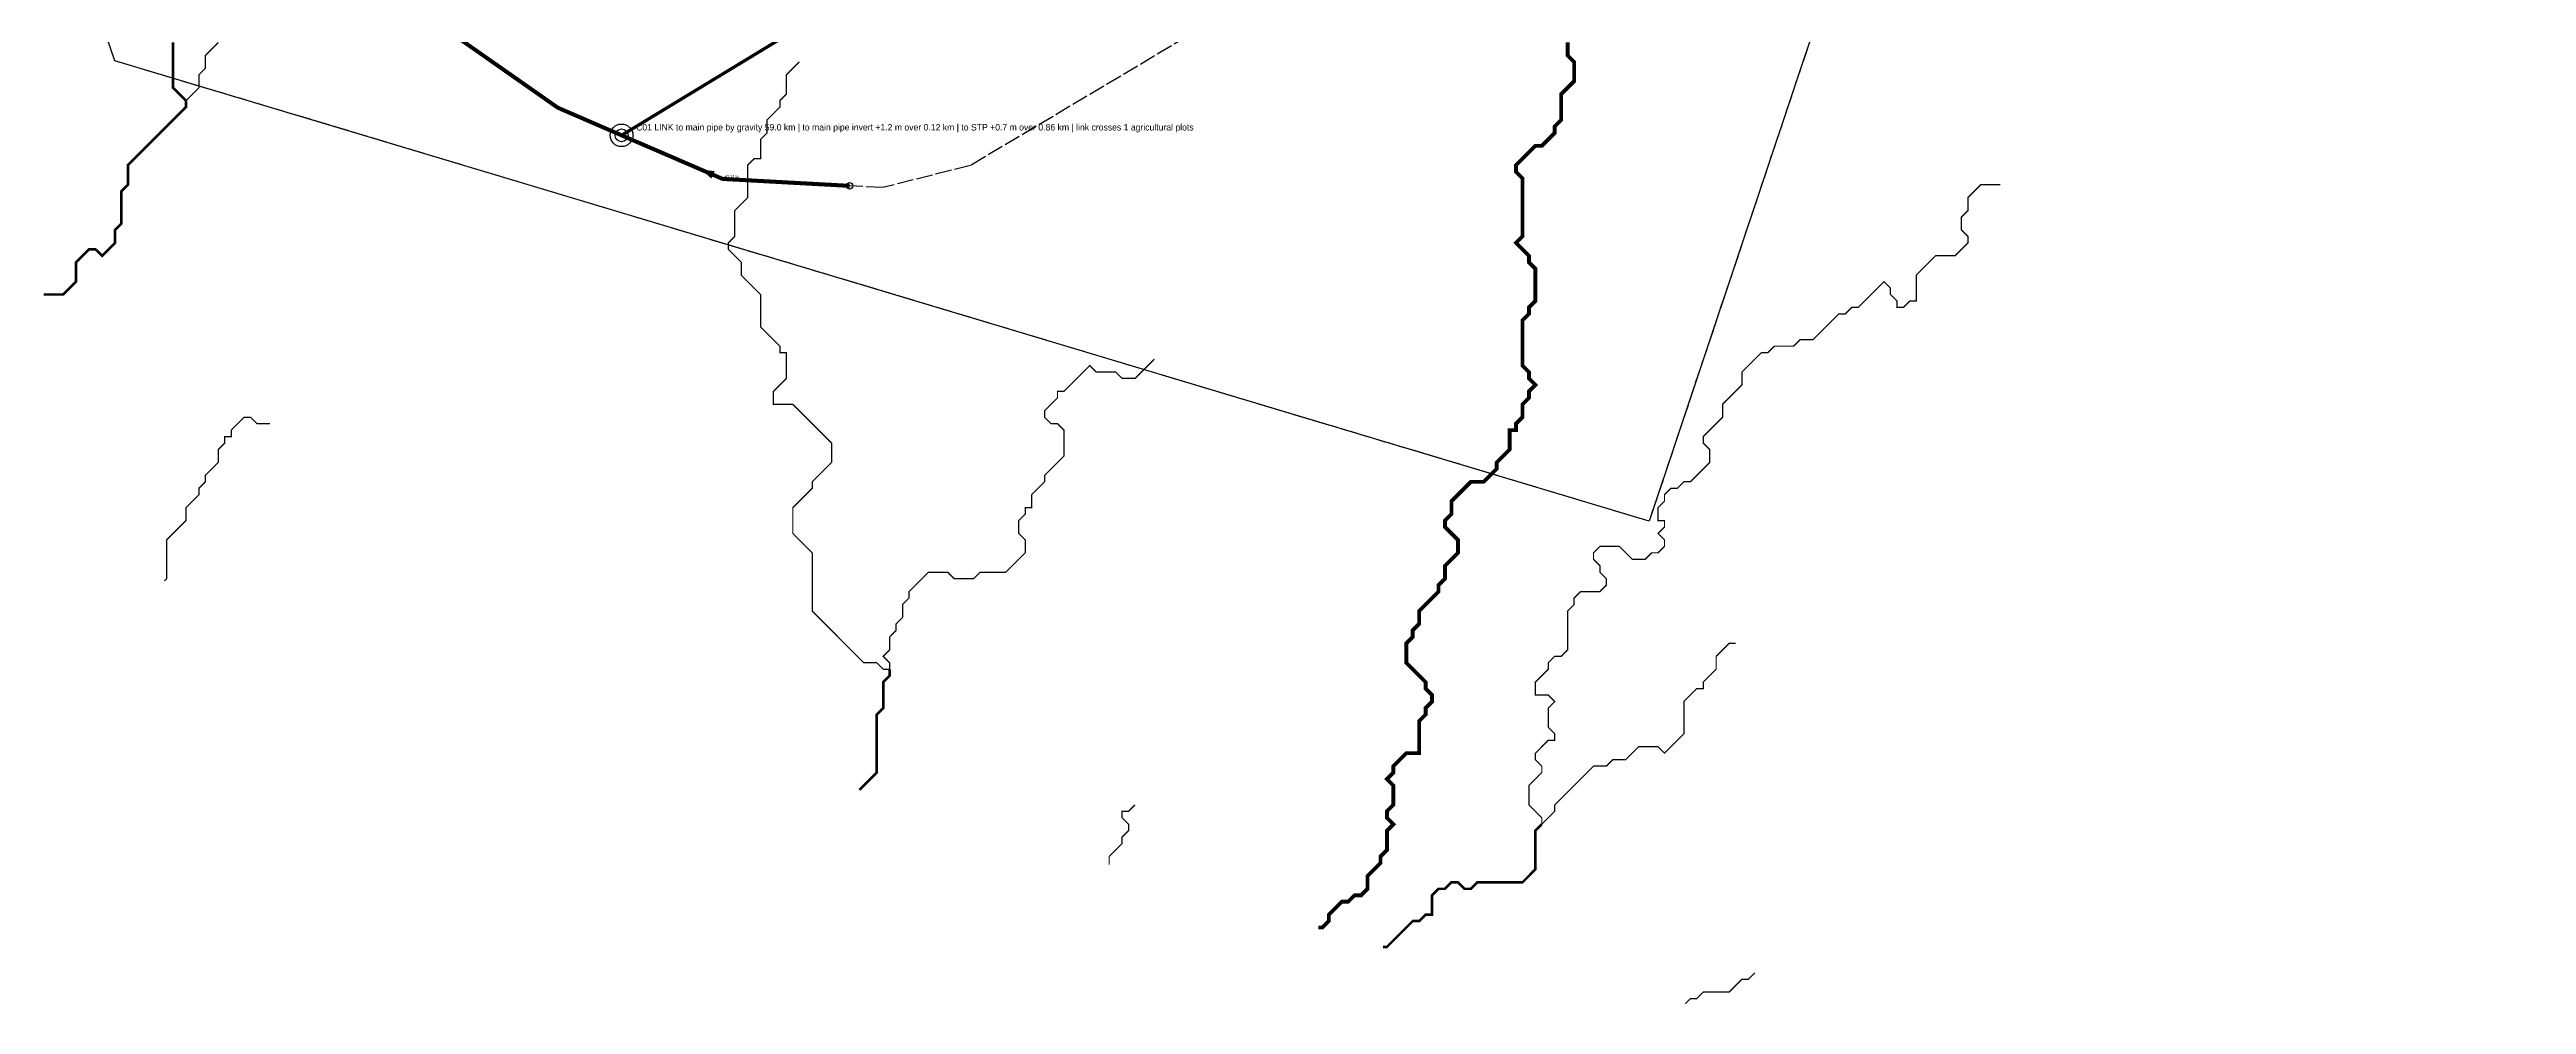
# Model space of a CAD drawing. Header units: metres. Extents: x 442821 to 452274, y 2561971 to 2571293.
# Drawn here: x 443883 to 445417, y 2561971 to 2562562 of the extents above; entities that cross this region are included whole.
import ezdxf
from ezdxf.enums import TextEntityAlignment as Align

# ---------------------------------------------------------------- set-up
doc = ezdxf.new("R2010")
doc.units = ezdxf.units.M
doc.header["$LTSCALE"] = 8
doc.linetypes.add('DASHED', pattern=[1.524, 1.27, -0.254])
for name, color, linetype in [('A_ARROWS', 7, 'Continuous'), ('A_CATCHMENTS', 7, 'Continuous'), ('A_DIRECT_LINK', 6, 'Continuous'), ('A_ENVELOPE', 3, 'Continuous'), ('A_GRADIENT', 8, 'Continuous'), ('A_HEAD_GAP', 8, 'Continuous'), ('A_HEADS', 8, 'Continuous'), ('A_OUTLET_LABEL', 7, 'Continuous'), ('A_OUTLETS', 7, 'Continuous'), ('A_STREAMS', 5, 'Continuous')]:
    doc.layers.add(name, color=color, linetype=linetype)

msp = doc.modelspace()

# ---------------------------------------------------------------- linework, layer by layer
at = {"layer": 'A_ARROWS', "color": 1}
msp.add_solid([(444286.4, 2562488), (444294.7, 2562487.1), (444292.7, 2562482.5)], dxfattribs=at)
at = {"layer": 'A_CATCHMENTS', "color": 1, "linetype": 'DASHED'}
msp.add_lwpolyline([(445052.6, 2562804.7), (444873.7, 2562270.3), (443922.9, 2562555.5), (443114.8, 2564922.9)], dxfattribs=at)
at = {"layer": 'A_DIRECT_LINK', "color": 6, "linetype": 'DASHED', "const_width": 2}
msp.add_lwpolyline([(444237, 2562509.3), (444339.2, 2562571.3)], dxfattribs=at)
at = {"layer": 'A_ENVELOPE', "color": 3}
msp.add_lwpolyline([(446687.5, 2565015.6), (446628.6, 2564893.4), (446563.7, 2564758.7), (446544.7, 2564719.1), (446459.2, 2564552.4), (446431.5, 2564503.8), (446340, 2564343.2), (446237.3, 2564159), (446145.9, 2563995.1), (446098.8, 2563913.7), (445991.2, 2563728), (445981.3, 2563710.9), (445936.8, 2563631.1), (445875.2, 2563520.9), (445841.6, 2563460.7), (445796.7, 2563382.9), (445742.6, 2563253.5), (445736.7, 2563232.2), (445717.1, 2563162.4), (445244.5, 2563377.9), (444873.7, 2562270.3), (443922.9, 2562555.5), (443114.8, 2564922.9)], dxfattribs=at)
at = {"layer": 'A_HEAD_GAP', "color": 8, "linetype": 'DASHED'}
msp.add_lwpolyline([(445018.7, 2562703.4), (444841, 2562684.6), (444609.1, 2562583.4), (444453.2, 2562490.6), (444398.6, 2562476.9), (444378.3, 2562478)], dxfattribs=at)
at = {"layer": 'A_HEADS', "color": 1}
msp.add_circle((444378.3, 2562478), 2, dxfattribs=at)
at = {"layer": 'A_OUTLETS', "color": 6}
for radius in [7, 4]:
    msp.add_circle((444237, 2562509.3), radius, dxfattribs=at)
at = {"layer": 'A_SECONDARY_HEADER', "color": 1, "linetype": 'DASHED', "const_width": 2.5}
for points in [[(444032.7, 2562721.5), (444031.9, 2562665.6), (444053.9, 2562626.9), (444197.5, 2562526.4), (444237, 2562509.3)], [(444378.3, 2562478), (444299.6, 2562482.3), (444237, 2562509.3)]]:
    msp.add_lwpolyline(points, dxfattribs=at)
at = {"layer": 'A_STREAMS', "color": 5}
for points, const_width in [([(443959.1, 2562566.8), (443959.1, 2562562.8), (443959.1, 2562558.8), (443959.1, 2562554.8), (443959.1, 2562550.8), (443959.1, 2562546.8), (443959.1, 2562542.8), (443959.1, 2562538.8), (443963.1, 2562534.8), (443967.1, 2562530.8)], 1.6), ([(443987.1, 2562566.8), (443983.1, 2562562.8), (443979.1, 2562558.8), (443979.1, 2562554.8), (443979.1, 2562550.8), (443975.1, 2562546.8), (443975.1, 2562542.8), (443975.1, 2562538.8), (443971.1, 2562534.8), (443967.1, 2562530.8)], 0.8), ([(444823.2, 2562566.8), (444823.2, 2562562.8), (444823.2, 2562558.8), (444827.2, 2562554.8), (444827.2, 2562550.8), (444827.2, 2562546.8), (444827.2, 2562542.8), (444823.2, 2562538.8), (444819.2, 2562534.8), (444819.2, 2562530.8), (444819.2, 2562526.8), (444819.2, 2562522.8), (444819.2, 2562518.8), (444815.2, 2562514.8), (444815.2, 2562510.8), (444811.2, 2562506.8), (444807.2, 2562502.8), (444803.2, 2562502.8), (444799.2, 2562498.8), (444795.2, 2562494.8), (444791.2, 2562490.8), (444791.2, 2562486.7), (444795.2, 2562482.7), (444795.2, 2562478.7), (444795.2, 2562474.7), (444795.2, 2562470.7), (444795.2, 2562466.7), (444795.2, 2562462.7), (444795.2, 2562458.7), (444795.2, 2562454.7), (444795.2, 2562450.7), (444795.2, 2562446.7), (444791.2, 2562442.7), (444795.2, 2562438.7), (444799.2, 2562434.7), (444799.2, 2562430.7), (444803.2, 2562426.7), (444803.2, 2562422.7), (444803.2, 2562418.7), (444803.2, 2562414.7), (444803.2, 2562410.7), (444803.2, 2562406.7), (444799.2, 2562402.7), (444799.2, 2562398.7), (444795.2, 2562394.7), (444795.2, 2562390.7), (444795.2, 2562386.7), (444795.2, 2562382.7), (444795.2, 2562378.7), (444795.2, 2562374.7), (444795.2, 2562370.7), (444795.2, 2562366.7), (444799.2, 2562362.7), (444799.2, 2562358.7), (444803.2, 2562354.7), (444799.2, 2562350.7), (444799.2, 2562346.7), (444795.2, 2562342.7), (444795.2, 2562338.7), (444795.2, 2562334.7), (444791.2, 2562330.7), (444791.2, 2562326.7), (444787.2, 2562326.7), (444787.2, 2562322.7), (444787.2, 2562318.7), (444787.2, 2562314.7), (444783.2, 2562310.7), (444779.2, 2562306.7), (444779.2, 2562302.7), (444775.2, 2562298.7), (444771.2, 2562294.7), (444767.2, 2562294.7), (444763.2, 2562294.7), (444759.2, 2562290.7), (444755.2, 2562286.7), (444751.2, 2562282.7), (444751.2, 2562278.7), (444751.2, 2562274.7), (444747.2, 2562270.7), (444747.2, 2562266.7), (444751.2, 2562262.7), (444755.2, 2562258.7), (444755.2, 2562254.7), (444755.2, 2562250.7), (444751.2, 2562246.7), (444747.2, 2562242.7), (444747.2, 2562238.7), (444747.2, 2562234.7), (444743.2, 2562230.7), (444743.2, 2562226.7), (444739.2, 2562222.7), (444735.2, 2562218.7), (444731.2, 2562214.7), (444731.2, 2562210.7), (444731.2, 2562206.7), (444727.2, 2562202.7), (444727.2, 2562198.6), (444723.2, 2562194.6), (444723.2, 2562190.6), (444723.2, 2562186.6), (444723.2, 2562182.6), (444727.2, 2562178.6), (444731.2, 2562174.6), (444735.2, 2562170.6), (444735.2, 2562166.6), (444739.2, 2562162.6), (444739.2, 2562158.6), (444735.2, 2562154.6), (444735.2, 2562150.6), (444731.2, 2562146.6), (444731.2, 2562142.6), (444731.2, 2562138.6), (444731.2, 2562134.6), (444731.2, 2562130.6), (444731.2, 2562126.6), (444727.2, 2562126.6), (444723.2, 2562126.6), (444719.2, 2562122.6), (444715.2, 2562118.6), (444715.2, 2562114.6), (444711.2, 2562110.6), (444715.2, 2562106.6), (444715.2, 2562102.6), (444715.2, 2562098.6), (444715.2, 2562094.6), (444711.2, 2562090.6), (444711.2, 2562086.6), (444715.2, 2562082.6), (444711.2, 2562078.6), (444711.2, 2562074.6), (444711.2, 2562070.6), (444711.2, 2562066.6), (444707.2, 2562062.6), (444707.2, 2562058.6), (444703.2, 2562054.6), (444699.2, 2562050.6), (444699.2, 2562046.6), (444699.2, 2562042.6), (444695.2, 2562038.6), (444691.2, 2562038.6), (444687.2, 2562034.6), (444683.2, 2562034.6), (444679.2, 2562030.6), (444675.2, 2562026.6), (444675.2, 2562022.6), (444671.2, 2562018.6), (444668.8, 2562018.6)], 2.4), ([(444347.1, 2562554.8), (444343.1, 2562550.8), (444339.1, 2562546.8), (444339.1, 2562542.8), (444339.1, 2562538.8), (444339.1, 2562534.8), (444335.1, 2562530.8), (444335.1, 2562526.8), (444331.1, 2562522.8), (444327.1, 2562518.8), (444327.1, 2562514.8), (444327.1, 2562510.8), (444323.1, 2562506.8), (444323.1, 2562502.8), (444323.1, 2562498.8), (444323.1, 2562494.8), (444319.1, 2562494.8), (444315.1, 2562490.8), (444315.1, 2562486.7), (444315.1, 2562482.7), (444315.1, 2562478.7), (444315.1, 2562474.7), (444315.1, 2562470.7), (444311.1, 2562466.7), (444307.1, 2562462.7), (444307.1, 2562458.7), (444307.1, 2562454.7), (444307.1, 2562450.7), (444307.1, 2562446.7), (444303.1, 2562442.7), (444303.1, 2562438.7), (444307.1, 2562434.7), (444311.1, 2562430.7), (444311.1, 2562426.7), (444311.1, 2562422.7), (444315.1, 2562418.7), (444319.1, 2562414.7), (444323.1, 2562410.7), (444323.1, 2562406.7), (444323.1, 2562402.7), (444323.1, 2562398.7), (444323.1, 2562394.7), (444323.1, 2562390.7), (444327.1, 2562386.7), (444331.1, 2562382.7), (444335.1, 2562378.7), (444335.1, 2562374.7), (444339.1, 2562374.7), (444339.1, 2562370.7), (444339.1, 2562366.7), (444339.1, 2562362.7), (444339.1, 2562358.7), (444335.1, 2562354.7), (444331.1, 2562350.7), (444331.1, 2562346.7), (444331.1, 2562342.7), (444335.1, 2562342.7), (444339.1, 2562342.7), (444343.1, 2562342.7), (444347.1, 2562338.7), (444351.1, 2562334.7), (444355.1, 2562330.7), (444359.1, 2562326.7), (444363.1, 2562322.7), (444367.1, 2562318.7), (444367.1, 2562314.7), (444367.1, 2562310.7), (444367.1, 2562306.7), (444363.1, 2562302.7), (444359.1, 2562298.7), (444355.1, 2562294.7), (444355.1, 2562290.7), (444351.1, 2562286.7), (444347.1, 2562282.7), (444343.1, 2562278.7), (444343.1, 2562274.7), (444343.1, 2562270.7), (444343.1, 2562266.7), (444343.1, 2562262.7), (444347.1, 2562258.7), (444351.1, 2562254.7), (444355.1, 2562250.7), (444355.1, 2562246.7), (444355.1, 2562242.7), (444355.1, 2562238.7), (444355.1, 2562234.7), (444355.1, 2562230.7), (444355.1, 2562226.7), (444355.1, 2562222.7), (444355.1, 2562218.7), (444355.1, 2562214.7), (444359.1, 2562210.7), (444363.1, 2562206.7), (444367.1, 2562202.7), (444371.1, 2562198.6), (444375.1, 2562194.6), (444379.1, 2562190.6), (444383.1, 2562186.6), (444387.1, 2562182.6), (444391.1, 2562182.6), (444395.1, 2562182.6), (444399.1, 2562178.6), (444403.1, 2562178.6)], 0.8), ([(443967.1, 2562530.8), (443967.1, 2562526.8), (443963.1, 2562522.8), (443959.1, 2562518.8), (443955.1, 2562514.8), (443951.1, 2562510.8), (443947.1, 2562506.8), (443943.1, 2562502.8), (443939.1, 2562498.8), (443935.1, 2562494.8), (443931.1, 2562490.8), (443931.1, 2562486.7), (443931.1, 2562482.7), (443931.1, 2562478.7), (443927.1, 2562474.7), (443927.1, 2562470.7), (443927.1, 2562466.7), (443927.1, 2562462.7), (443927.1, 2562458.7), (443927.1, 2562454.7), (443923.1, 2562450.7), (443923.1, 2562446.7), (443923.1, 2562442.7), (443919.1, 2562438.7), (443915.1, 2562434.7), (443911, 2562438.7), (443907, 2562438.7), (443903, 2562434.7), (443899, 2562430.7), (443899, 2562426.7), (443899, 2562422.7), (443899, 2562418.7), (443895, 2562414.7), (443891, 2562410.7), (443887, 2562410.7), (443883, 2562410.7), (443879, 2562410.7)], 1.6), ([(445091.2, 2562478.7), (445087.2, 2562478.7), (445083.2, 2562478.7), (445079.2, 2562478.7), (445075.2, 2562474.7), (445071.2, 2562470.7), (445071.2, 2562466.7), (445071.2, 2562462.7), (445067.2, 2562458.7), (445067.2, 2562454.7), (445067.2, 2562450.7), (445071.2, 2562446.7), (445071.2, 2562442.7), (445067.2, 2562438.7), (445063.2, 2562434.7), (445059.2, 2562434.7), (445055.2, 2562434.7), (445051.2, 2562434.7), (445047.2, 2562430.7), (445043.2, 2562426.7), (445039.2, 2562422.7), (445039.2, 2562418.7), (445039.2, 2562414.7), (445039.2, 2562410.7), (445039.2, 2562406.7), (445035.2, 2562406.7), (445031.2, 2562402.7), (445027.2, 2562402.7), (445027.2, 2562406.7), (445023.2, 2562410.7), (445023.2, 2562414.7), (445019.2, 2562418.7), (445015.2, 2562414.7), (445011.2, 2562410.7), (445007.2, 2562406.7), (445003.2, 2562402.7), (444999.2, 2562402.7), (444995.2, 2562398.7), (444991.2, 2562398.7), (444987.2, 2562394.7), (444983.2, 2562390.7), (444979.2, 2562386.7), (444975.2, 2562382.7), (444971.2, 2562382.7), (444967.2, 2562382.7), (444963.2, 2562378.7), (444959.2, 2562378.7), (444955.2, 2562378.7), (444951.2, 2562378.7), (444947.2, 2562374.7), (444943.2, 2562374.7), (444939.2, 2562370.7), (444935.2, 2562366.7), (444931.2, 2562362.7), (444931.2, 2562358.7), (444931.2, 2562354.7), (444927.2, 2562350.7), (444923.2, 2562346.7), (444919.2, 2562342.7), (444919.2, 2562338.7), (444919.2, 2562334.7), (444915.2, 2562330.7), (444911.2, 2562326.7), (444907.2, 2562322.7), (444907.2, 2562318.7), (444911.2, 2562314.7), (444911.2, 2562310.7), (444911.2, 2562306.7), (444907.2, 2562302.7), (444903.2, 2562298.7), (444899.2, 2562294.7), (444895.2, 2562294.7), (444891.2, 2562290.7), (444887.2, 2562290.7), (444883.2, 2562286.7), (444883.2, 2562282.7), (444879.2, 2562278.7), (444879.2, 2562274.7), (444879.2, 2562270.7), (444883.2, 2562270.7), (444883.2, 2562266.7), (444879.2, 2562262.7), (444883.2, 2562258.7), (444883.2, 2562254.7), (444879.2, 2562250.7), (444875.2, 2562250.7), (444871.2, 2562246.7), (444867.2, 2562246.7), (444863.2, 2562246.7), (444859.2, 2562250.7), (444855.2, 2562254.7), (444851.2, 2562254.7), (444847.2, 2562254.7), (444843.2, 2562254.7), (444839.2, 2562250.7), (444839.2, 2562246.7), (444843.2, 2562242.7), (444843.2, 2562238.7), (444847.2, 2562234.7), (444847.2, 2562230.7), (444843.2, 2562226.7), (444839.2, 2562226.7), (444835.2, 2562226.7), (444831.2, 2562226.7), (444827.2, 2562222.7), (444827.2, 2562218.7), (444823.2, 2562214.7), (444823.2, 2562210.7), (444823.2, 2562206.7), (444823.2, 2562202.7), (444823.2, 2562198.6), (444823.2, 2562194.6), (444823.2, 2562190.6), (444819.2, 2562186.6), (444815.2, 2562186.6), (444811.2, 2562182.6), (444811.2, 2562178.6), (444807.2, 2562174.6), (444803.2, 2562170.6), (444803.2, 2562166.6), (444803.2, 2562162.6), (444807.2, 2562162.6), (444811.2, 2562162.6), (444815.2, 2562158.6), (444811.2, 2562154.6), (444811.2, 2562150.6), (444811.2, 2562146.6), (444811.2, 2562142.6), (444815.2, 2562138.6), (444815.2, 2562134.6), (444811.2, 2562134.6), (444807.2, 2562130.6), (444803.2, 2562126.6), (444803.2, 2562122.6), (444807.2, 2562118.6), (444807.2, 2562114.6), (444803.2, 2562110.6), (444799.2, 2562106.6), (444799.2, 2562102.6), (444799.2, 2562098.6), (444799.2, 2562094.6), (444803.2, 2562090.6), (444807.2, 2562086.6), (444807.2, 2562082.6)], 0.8), ([(444567.1, 2562370.7), (444563.1, 2562366.7), (444559.1, 2562362.7), (444555.1, 2562358.7), (444551.1, 2562358.7), (444547.1, 2562358.7), (444543.1, 2562362.7), (444539.1, 2562362.7), (444535.1, 2562362.7), (444531.1, 2562362.7), (444527.1, 2562366.7), (444523.1, 2562362.7), (444519.1, 2562358.7), (444515.1, 2562354.7), (444511.1, 2562350.7), (444507.1, 2562350.7), (444507.1, 2562346.7), (444503.1, 2562342.7), (444499.1, 2562338.7), (444499.1, 2562334.7), (444503.1, 2562330.7), (444507.1, 2562330.7), (444511.1, 2562326.7), (444511.1, 2562322.7), (444511.1, 2562318.7), (444511.1, 2562314.7), (444511.1, 2562310.7), (444507.1, 2562306.7), (444503.1, 2562302.7), (444499.1, 2562298.7), (444499.1, 2562294.7), (444495.1, 2562290.7), (444491.1, 2562286.7), (444491.1, 2562282.7), (444491.1, 2562278.7), (444487.1, 2562278.7), (444487.1, 2562274.7), (444483.1, 2562270.7), (444483.1, 2562266.7), (444483.1, 2562262.7), (444487.1, 2562258.7), (444487.1, 2562254.7), (444487.1, 2562250.7), (444483.1, 2562246.7), (444479.1, 2562242.7), (444475.1, 2562238.7), (444471.1, 2562238.7), (444467.1, 2562238.7), (444463.1, 2562238.7), (444459.1, 2562238.7), (444455.1, 2562234.7), (444451.1, 2562234.7), (444447.1, 2562234.7), (444443.1, 2562234.7), (444439.1, 2562238.7), (444435.1, 2562238.7), (444431.1, 2562238.7), (444427.1, 2562238.7), (444423.1, 2562234.7), (444419.1, 2562230.7), (444415.1, 2562226.7), (444415.1, 2562222.7), (444411.1, 2562218.7), (444411.1, 2562214.7), (444411.1, 2562210.7), (444407.1, 2562206.7), (444407.1, 2562202.7), (444403.1, 2562198.6), (444403.1, 2562194.6), (444403.1, 2562190.6), (444399.1, 2562186.6), (444403.1, 2562182.6), (444403.1, 2562178.6)], 0.8), ([(444019.1, 2562330.7), (444015.1, 2562330.7), (444011.1, 2562330.7), (444007.1, 2562334.7), (444003.1, 2562334.7), (443999.1, 2562330.7), (443995.1, 2562326.7), (443995.1, 2562322.7), (443991.1, 2562322.7), (443991.1, 2562318.7), (443987.1, 2562314.7), (443987.1, 2562310.7), (443987.1, 2562306.7), (443983.1, 2562302.7), (443979.1, 2562298.7), (443979.1, 2562294.7), (443975.1, 2562290.7), (443975.1, 2562286.7), (443971.1, 2562282.7), (443967.1, 2562278.7), (443967.1, 2562274.7), (443967.1, 2562270.7), (443963.1, 2562266.7), (443959.1, 2562262.7), (443955.1, 2562258.7), (443955.1, 2562254.7), (443955.1, 2562250.7), (443955.1, 2562246.7), (443955.1, 2562242.7), (443955.1, 2562238.7), (443955.1, 2562234.7), (443953.6, 2562233.2)], 0.8), ([(444927.2, 2562194.6), (444923.2, 2562194.6), (444919.2, 2562190.6), (444915.2, 2562186.6), (444915.2, 2562182.6), (444915.2, 2562178.6), (444911.2, 2562174.6), (444907.2, 2562170.6), (444907.2, 2562166.6), (444903.2, 2562166.6), (444899.2, 2562162.6), (444895.2, 2562158.6), (444895.2, 2562154.6), (444895.2, 2562150.6), (444895.2, 2562146.6), (444895.2, 2562142.6), (444895.2, 2562138.6), (444891.2, 2562134.6), (444887.2, 2562130.6), (444883.2, 2562126.6), (444879.2, 2562130.6), (444875.2, 2562130.6), (444871.2, 2562130.6), (444867.2, 2562130.6), (444863.2, 2562126.6), (444859.2, 2562122.6), (444855.2, 2562122.6), (444851.2, 2562122.6), (444847.2, 2562118.6), (444843.2, 2562118.6), (444839.2, 2562118.6), (444835.2, 2562114.6), (444831.2, 2562110.6), (444827.2, 2562106.6), (444823.2, 2562102.6), (444819.2, 2562098.6), (444815.2, 2562094.6), (444815.2, 2562090.6), (444811.2, 2562086.6), (444807.2, 2562082.6)], 0.8), ([(444403.1, 2562178.6), (444403.1, 2562174.6), (444399.1, 2562170.6), (444399.1, 2562166.6), (444399.1, 2562162.6), (444399.1, 2562158.6), (444399.1, 2562154.6), (444395.1, 2562150.6), (444395.1, 2562146.6), (444395.1, 2562142.6), (444395.1, 2562138.6), (444395.1, 2562134.6), (444395.1, 2562130.6), (444395.1, 2562126.6), (444395.1, 2562122.6), (444395.1, 2562118.6), (444395.1, 2562114.6), (444391.1, 2562110.6), (444387.1, 2562106.6), (444384.4, 2562103.9)], 1.6), ([(444555.1, 2562094.6), (444551.1, 2562090.6), (444547.1, 2562090.6), (444547.1, 2562086.6), (444551.1, 2562082.6), (444551.1, 2562078.6), (444547.1, 2562074.6), (444547.1, 2562070.6), (444543.1, 2562066.6), (444539.1, 2562062.6), (444539.1, 2562058.6), (444539.1, 2562057.5)], 0.8), ([(444807.2, 2562082.6), (444803.2, 2562078.6), (444803.2, 2562074.6), (444803.2, 2562070.6), (444803.2, 2562066.6), (444803.2, 2562062.6), (444803.2, 2562058.6), (444803.2, 2562054.6), (444799.2, 2562050.6), (444795.2, 2562046.6), (444791.2, 2562046.6), (444787.2, 2562046.6), (444783.2, 2562046.6), (444779.2, 2562046.6), (444775.2, 2562046.6), (444771.2, 2562046.6), (444767.2, 2562046.6), (444763.2, 2562042.6), (444759.2, 2562042.6), (444755.2, 2562046.6), (444751.2, 2562046.6), (444747.2, 2562042.6), (444743.2, 2562042.6), (444739.2, 2562038.6), (444739.2, 2562034.6), (444739.2, 2562030.6), (444739.2, 2562026.6), (444735.2, 2562026.6), (444731.2, 2562022.6), (444727.2, 2562022.6), (444723.2, 2562018.6), (444719.2, 2562014.6), (444715.2, 2562010.6), (444711.2, 2562006.6), (444708.8, 2562006.6)], 1.6), ([(444939.2, 2561990.6), (444935.2, 2561986.6), (444931.2, 2561986.6), (444927.2, 2561982.6), (444923.2, 2561978.6), (444919.2, 2561978.6), (444915.2, 2561978.6), (444911.2, 2561978.6), (444907.2, 2561978.6), (444903.2, 2561974.6), (444899.2, 2561974.6), (444896, 2561971.4)], 0.8)]:
    msp.add_lwpolyline(points, dxfattribs=dict(at, const_width=const_width))

# ---------------------------------------------------------------- texts
at = {"layer": 'A_GRADIENT', "color": 1}
msp.add_text('+0.21%', height=2, rotation=356.9159, dxfattribs=at).set_placement((444304.9, 2562482), align=Align.BOTTOM_CENTER)
at = {"layer": 'A_OUTLET_LABEL', "color": 6}
msp.add_text('C01 LINK to main pipe by gravity 59.0 km | to main pipe invert +1.2 m over 0.12 km | to STP +0.7 m over 0.86 km | link crosses 1 agricultural plots', height=4, dxfattribs=at).set_placement((444246, 2562512.3))

doc.saveas('drawing.dxf')
